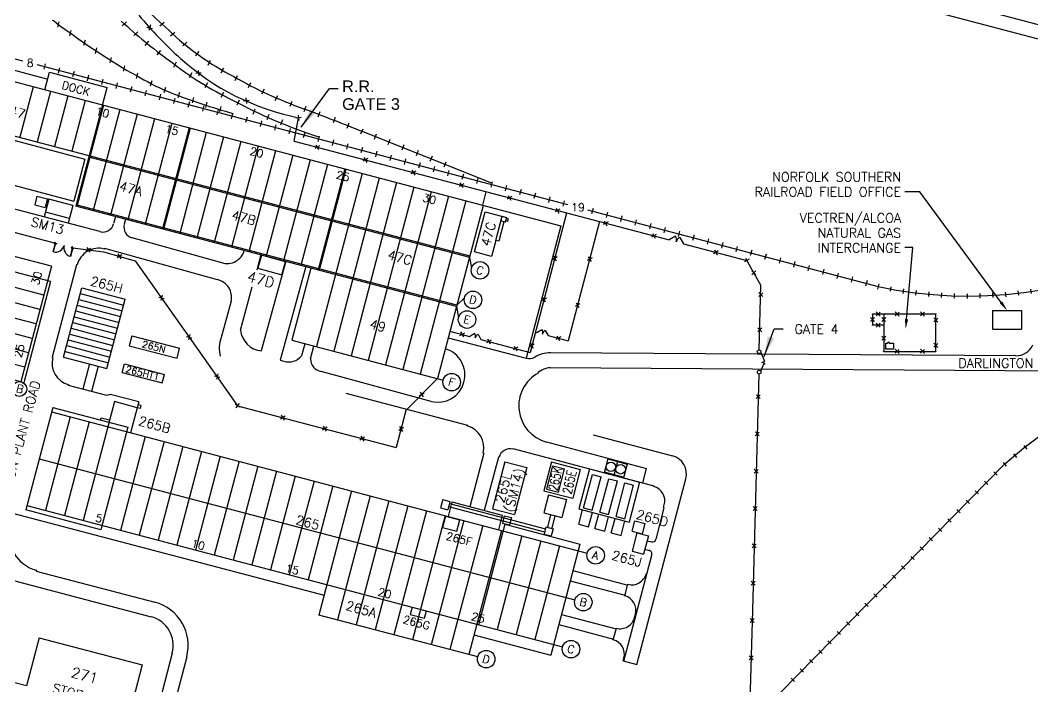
# Model space of a CAD drawing. Extents: x -16413 to 78405, y -232 to 83089.
# Drawn here: x 46664 to 62961, y 21894 to 32613 of the extents above; entities that cross this region are included whole.
import ezdxf
from ezdxf.enums import TextEntityAlignment as Align

# ---------------------------------------------------------------- set-up
doc = ezdxf.new("R2010")
doc.units = 0
doc.header["$LTSCALE"] = 350
doc.header["$MEASUREMENT"] = 0
for name, pattern in [('CV34', [1, 1]), ('CV44', [1, 1]), ('HIDDEN', [0.375, 0.25, -0.125])]:
    doc.linetypes.add(name, pattern=pattern)
doc.layers.get('0').update_dxf_attribs({"color": 3, "linetype": 'CONTINUOUS'})
doc.layers.add('BACKGROUND', color=7, linetype='CONTINUOUS')
doc.layers.add('FENCE', color=7, linetype='CONTINUOUS')
doc.styles.add('ARIAL', font='arial.ttf')
doc.styles.add('SIMPLEX', font='SIMPLEX')

# ---------------------------------------------------------------- blocks, each defined once
blk = doc.blocks.new('RR', base_point=(-429.5, 670.3))
blk.add_line((-429.5, 674.1), (-429.5, 666.6))

msp = doc.modelspace()

# ---------------------------------------------------------------- linework, layer by layer
at = {"layer": 'BACKGROUND'}
for p, q in [((56047, 34159), (63763, 32126)), ((57882, 33908), (63472, 32435)), ((44602, 32514), (46700, 31961)), ((47287, 32590), (47264, 32503)), ((47480, 32450), (47457, 32363)), ((48305, 32526), (48373, 32586)), ((48703, 32504), (48790, 32482)), ((48758, 32537), (48735, 32450)), ((48910, 32521), (48978, 32580)), ((47706, 32293), (47683, 32205)), ((48490, 32369), (48558, 32428)), ((48675, 32208), (48732, 32278)), ((49083, 32361), (49150, 32420)), ((47893, 32167), (47871, 32079)), ((48870, 32055), (48927, 32125)), ((49279, 32202), (49347, 32262)), ((49540, 32112), (49487, 32039)), ((48126, 32016), (48103, 31929)), ((49721, 31967), (49681, 31886)), ((45895, 31801), (55367, 29305)), ((46408, 31851), (47105, 31668)), ((46933, 31899), (55471, 29650)), ((47065, 31911), (47042, 31824)), ((47297, 31850), (47274, 31763)), ((47529, 31789), (47506, 31702)), ((48341, 31882), (48318, 31795)), ((49173, 31937), (49132, 31856)), ((49528, 31807), (49540, 31717)), ((49933, 31843), (49893, 31762)), ((47059, 31494), (47133, 31776)), ((47133, 31776), (48062, 31532)), ((47762, 31728), (47739, 31641)), ((47994, 31666), (47971, 31579)), ((48553, 31762), (48530, 31675)), ((48779, 31639), (48756, 31551)), ((49425, 31765), (49384, 31685)), ((49578, 31768), (49489, 31756)), ((50155, 31720), (50115, 31639)), ((46873, 31543), (46659, 30731)), ((47152, 31469), (46938, 30657)), ((47987, 31249), (48062, 31532)), ((48226, 31605), (48203, 31518)), ((48458, 31544), (48435, 31457)), ((48690, 31483), (48667, 31396)), ((48999, 31534), (48976, 31447)), ((49677, 31607), (49637, 31527)), ((50372, 31608), (50333, 31527)), ((50588, 31503), (50548, 31422)), ((51186, 30896), (51644, 31515)), ((51644, 31515), (51780, 31515)), ((47430, 31396), (47216, 30584)), ((47709, 31323), (47495, 30510)), ((48922, 31422), (48899, 31335)), ((49154, 31361), (49131, 31274)), ((49225, 31453), (49202, 31365)), ((49386, 31300), (49363, 31212)), ((49452, 31371), (49429, 31284)), ((49668, 31295), (49645, 31208)), ((49934, 31452), (49893, 31372)), ((50190, 31330), (50150, 31249)), ((50346, 31324), (50257, 31312)), ((50296, 31363), (50308, 31273)), ((50804, 31398), (50764, 31317)), ((51035, 31308), (51003, 31224)), ((47987, 31249), (47559, 29625)), ((48004, 31245), (47576, 29620)), ((48266, 31176), (47838, 29551)), ((49618, 31238), (49595, 31151)), ((49850, 31177), (49827, 31090)), ((49894, 31225), (49871, 31138)), ((50439, 31181), (50407, 31097)), ((51260, 31225), (51229, 31141)), ((51485, 31142), (51454, 31057)), ((45681, 30988), (53900, 28823)), ((48544, 31103), (48116, 29478)), ((48823, 31029), (48395, 29405)), ((50082, 31116), (50059, 31029)), ((50082, 31116), (50059, 31029)), ((50314, 31055), (50291, 30968)), ((50314, 31055), (50291, 30968)), ((50546, 30994), (50524, 30907)), ((50546, 30994), (50524, 30907)), ((50663, 31095), (50631, 31011)), ((50887, 31009), (50855, 30925)), ((51073, 30669), (51144, 31044)), ((51187, 31050), (51098, 31038)), ((51137, 31088), (51148, 30999)), ((51734, 31048), (51699, 30965)), ((49101, 30956), (48673, 29331)), ((49380, 30882), (48951, 29258)), ((49396, 30878), (48968, 29253)), ((49658, 30809), (49230, 29184)), ((50779, 30933), (50756, 30846)), ((50779, 30933), (50756, 30846)), ((51011, 30871), (50988, 30784)), ((51011, 30871), (50988, 30784)), ((51243, 30810), (51220, 30723)), ((51243, 30810), (51220, 30723)), ((51955, 30956), (51921, 30873)), ((52177, 30864), (52142, 30781)), ((54254, 29995), (52181, 30818)), ((46333, 30742), (47702, 30381)), ((49937, 30736), (49508, 29111)), ((50215, 30662), (49787, 29038)), ((51475, 30749), (51452, 30662)), ((51707, 30688), (51684, 30601)), ((52390, 30779), (52358, 30695)), ((52614, 30695), (52583, 30610)), ((50494, 30589), (50065, 28964)), ((50772, 30515), (50344, 28891)), ((51483, 30594), (51405, 30549)), ((51421, 30610), (51466, 30532)), ((51939, 30627), (51916, 30540)), ((52171, 30566), (52148, 30479)), ((52403, 30505), (52380, 30417)), ((52839, 30610), (52807, 30526)), ((53071, 30517), (53037, 30434)), ((47702, 30381), (47524, 29706)), ((47784, 30412), (53895, 28802)), ((51051, 30442), (50622, 28818)), ((51329, 30369), (50901, 28744)), ((52256, 30390), (52178, 30345)), ((52195, 30406), (52240, 30328)), ((52635, 30443), (52612, 30356)), ((52867, 30382), (52844, 30295)), ((53099, 30321), (53076, 30234)), ((53293, 30425), (53258, 30342)), ((53514, 30333), (53480, 30250)), ((51608, 30295), (51179, 28671)), ((51886, 30222), (51458, 28597)), ((51903, 30218), (51475, 28593)), ((53030, 30186), (52952, 30141)), ((52969, 30203), (53013, 30124)), ((53331, 30260), (53308, 30173)), ((53563, 30199), (53541, 30112)), ((46155, 30067), (47524, 29706)), ((52165, 30149), (51431, 27364)), ((52443, 30075), (51709, 27290)), ((52722, 30002), (51988, 27217)), ((53742, 29999), (53787, 29921)), ((53796, 30138), (53773, 30051)), ((54028, 30076), (54005, 29989)), ((54260, 30015), (54237, 29928)), ((53000, 29928), (52266, 27143)), ((53278, 29855), (52545, 27070)), ((53804, 29982), (53726, 29937)), ((54160, 29856), (54102, 29638)), ((54492, 29954), (54469, 29867)), ((54724, 29893), (54701, 29806)), ((54956, 29832), (54933, 29745)), ((61142, 29856), (60900, 29856)), ((62451, 28076), (61142, 29856)), ((46933, 29783), (46896, 29643)), ((46933, 29783), (47100, 29739)), ((47126, 29734), (47051, 29450)), ((47100, 29739), (47063, 29599)), ((47512, 29632), (47126, 29734)), ((53557, 29782), (52823, 26997)), ((53835, 29708), (53102, 26923)), ((54577, 29778), (54499, 29734)), ((54516, 29795), (54561, 29717)), ((55188, 29771), (55165, 29684)), ((55420, 29710), (55397, 29622)), ((47947, 29213), (46409, 29618)), ((46896, 29643), (47063, 29599)), ((47457, 29423), (47071, 29525)), ((47512, 29632), (47437, 29348)), ((53686, 28010), (47559, 29625)), ((53691, 28031), (47581, 29641)), ((54114, 29635), (53380, 26850)), ((53978, 28886), (54149, 29533)), ((54149, 29533), (54490, 29443)), ((55351, 29574), (55273, 29530)), ((55290, 29591), (55334, 29513)), ((55794, 29565), (60474, 28331)), ((55884, 29587), (55861, 29500)), ((56116, 29526), (56093, 29439)), ((48197, 29457), (48167, 29342)), ((48360, 29414), (48338, 29331)), ((54319, 29073), (54422, 29461)), ((54447, 29373), (54365, 29061)), ((54401, 29385), (54422, 29461)), ((54470, 29367), (54401, 29385)), ((54422, 29461), (54490, 29443)), ((54470, 29367), (54447, 29373)), ((54490, 29443), (54470, 29367)), ((54474, 29385), (54470, 29367)), ((54506, 29376), (54474, 29385)), ((54490, 29443), (54486, 29430)), ((54486, 29430), (54518, 29421)), ((54518, 29421), (54506, 29376)), ((56125, 29370), (56046, 29326)), ((56063, 29387), (56108, 29309)), ((56348, 29465), (56325, 29378)), ((56580, 29404), (56558, 29317)), ((56813, 29343), (56790, 29256)), ((55367, 29305), (54807, 27177)), ((56840, 29185), (56885, 29107)), ((57045, 29281), (57022, 29194)), ((57277, 29220), (57254, 29133)), ((47164, 28656), (45712, 29039)), ((49907, 28714), (48464, 29112)), ((54319, 29073), (54251, 28814)), ((54365, 29061), (54319, 29073)), ((56902, 29169), (56823, 29124)), ((57211, 29139), (57107, 29079)), ((57279, 29121), (57339, 29018)), ((57509, 29159), (57486, 29072)), ((57741, 29098), (57718, 29011)), ((57973, 29037), (57950, 28950)), ((48022, 28945), (48019, 28934)), ((48022, 28945), (49834, 28442)), ((54251, 28814), (53978, 28886)), ((57899, 28903), (57821, 28859)), ((57838, 28920), (57882, 28842)), ((58205, 28976), (58182, 28889)), ((58437, 28914), (58414, 28827)), ((58669, 28853), (58646, 28766)), ((61033, 28956), (60900, 28956)), ((60930, 27807), (61033, 28956)), ((47150, 28412), (45650, 28807)), ((50475, 28600), (50542, 28846)), ((50545, 28833), (50488, 28624)), ((50937, 28738), (50544, 27296)), ((50931, 28728), (50545, 28833)), ((50874, 28519), (50931, 28728)), ((53895, 28802), (53928, 28625)), ((55306, 28806), (55228, 28762)), ((55245, 28823), (55290, 28745)), ((55867, 28793), (55789, 28748)), ((55806, 28809), (55851, 28731)), ((58397, 28772), (58319, 28727)), ((58336, 28789), (58381, 28711)), ((58901, 28792), (58878, 28705)), ((59133, 28731), (59110, 28644)), ((47042, 28192), (45589, 28575)), ((47164, 28656), (46675, 26800)), ((47568, 28680), (47176, 27194)), ((47579, 28677), (47568, 28680)), ((50488, 28624), (50874, 28519)), ((51259, 28652), (50848, 27144)), ((51342, 28628), (51036, 27468)), ((58504, 28582), (58440, 28519)), ((58441, 28583), (58503, 28518)), ((59365, 28670), (59342, 28583)), ((59597, 28609), (59575, 28522)), ((59830, 28548), (59807, 28461)), ((47150, 28412), (46719, 26780)), ((60062, 28486), (60039, 28399)), ((60294, 28425), (60271, 28338)), ((60486, 28375), (60463, 28288)), ((46981, 27960), (46052, 28205)), ((47362, 27195), (47656, 28309)), ((47631, 28216), (48328, 28032)), ((47656, 28309), (48352, 28125)), ((50210, 27628), (50399, 28323)), ((58615, 28231), (58550, 28169)), ((58551, 28232), (58614, 28168)), ((47607, 28123), (48303, 27940)), ((48059, 27011), (48352, 28125)), ((50057, 28093), (49898, 27511)), ((53816, 28150), (53691, 28031)), ((55132, 28146), (55054, 28101)), ((55071, 28162), (55115, 28084)), ((55673, 28054), (55594, 28009)), ((55611, 28070), (55656, 27992)), ((46920, 27728), (45991, 27973)), ((47558, 27937), (48254, 27754)), ((47582, 28030), (48279, 27847)), ((53686, 28010), (53719, 27833)), ((60382, 27886), (60382, 27710)), ((60560, 27888), (60384, 27888)), ((60504, 27920), (60440, 27857)), ((60441, 27921), (60503, 27856)), ((60562, 27886), (60562, 27710)), ((61400, 27888), (60564, 27888)), ((60810, 27920), (60746, 27857)), ((60747, 27921), (60809, 27856)), ((61218, 27920), (61154, 27857)), ((61155, 27921), (61217, 27856)), ((61402, 27290), (61402, 27886)), ((62313, 27945), (62781, 27945)), ((62313, 27945), (62313, 27645)), ((62781, 27945), (62781, 27645)), ((46858, 27496), (45930, 27741)), ((47509, 27752), (48205, 27568)), ((47534, 27845), (48230, 27661)), ((60414, 27830), (60350, 27767)), ((60351, 27831), (60413, 27766)), ((60560, 27708), (60384, 27708)), ((60504, 27740), (60440, 27677)), ((60441, 27741), (60503, 27676)), ((60594, 27830), (60530, 27767)), ((60531, 27831), (60593, 27766)), ((60562, 27706), (60562, 27290)), ((61434, 27824), (61370, 27761)), ((61371, 27825), (61433, 27760)), ((47460, 27566), (48156, 27383)), ((47485, 27659), (48181, 27475)), ((53812, 27583), (53734, 27539)), ((53751, 27600), (53796, 27522)), ((53894, 27529), (53977, 27578)), ((54032, 27563), (54080, 27480)), ((54955, 27597), (54978, 27591)), ((54978, 27591), (55061, 27640)), ((55115, 27625), (55163, 27542)), ((58600, 27667), (58536, 27605)), ((58537, 27668), (58599, 27604)), ((58636, 27205), (58799, 27652)), ((58799, 27652), (58943, 27652)), ((62313, 27645), (62781, 27645)), ((46797, 27264), (45869, 27509)), ((47411, 27380), (48107, 27197)), ((47436, 27473), (48132, 27290)), ((48461, 27538), (48419, 27376)), ((48461, 27538), (49229, 27340)), ((51036, 27468), (53472, 26826)), ((51242, 27411), (51189, 27218)), ((53553, 27507), (54807, 27177)), ((54245, 27470), (54167, 27426)), ((54184, 27487), (54228, 27409)), ((54936, 27402), (54858, 27357)), ((54875, 27419), (54919, 27340)), ((55363, 27523), (55285, 27478)), ((55301, 27540), (55346, 27462)), ((60594, 27530), (60530, 27467)), ((60531, 27531), (60593, 27466)), ((60598, 27324), (60598, 27420)), ((60598, 27420), (60616, 27420)), ((60616, 27420), (60647, 27439)), ((60652, 27420), (60718, 27420)), ((60718, 27420), (60718, 27324)), ((61434, 27416), (61370, 27353)), ((61371, 27417), (61433, 27352)), ((46736, 27032), (45808, 27276)), ((47387, 27288), (48083, 27104)), ((48419, 27376), (49187, 27177)), ((49187, 27177), (49229, 27340)), ((51336, 27170), (51391, 27371)), ((54675, 27356), (54597, 27311)), ((54614, 27373), (54659, 27295)), ((62687, 27216), (55196, 27264)), ((58584, 27268), (58643, 27129)), ((60564, 27288), (61400, 27288)), ((60718, 27324), (60598, 27324)), ((60810, 27320), (60746, 27257)), ((60747, 27321), (60809, 27256)), ((61218, 27320), (61154, 27257)), ((61155, 27321), (61217, 27256)), ((47188, 27191), (47176, 27194)), ((47362, 27195), (48059, 27011)), ((47780, 27085), (47673, 26678)), ((48306, 26946), (48343, 27085)), ((48343, 27085), (48983, 26918)), ((50848, 27144), (50904, 27129)), ((58585, 26967), (58640, 27097)), ((46675, 26800), (45747, 27044)), ((47919, 27048), (47812, 26642)), ((48306, 26946), (48946, 26779)), ((48946, 26779), (48983, 26918)), ((53278, 26482), (51509, 26964)), ((55059, 26983), (54996, 26948)), ((54996, 26948), (55002, 26938)), ((67677, 26944), (55194, 27024)), ((47444, 26751), (47441, 26740)), ((48056, 26578), (47441, 26740)), ((48110, 26596), (48056, 26578)), ((48571, 26475), (48113, 26596)), ((51905, 26618), (53863, 26102)), ((58576, 26590), (58511, 26528)), ((58513, 26591), (58575, 26527)), ((48179, 26479), (47675, 24568)), ((48546, 26382), (48179, 26479)), ((48571, 26475), (48546, 26382)), ((48605, 26416), (48559, 26429)), ((48605, 26416), (48593, 26370)), ((47186, 26385), (46752, 24737)), ((47186, 26385), (48393, 26067)), ((48546, 26382), (48440, 25980)), ((48593, 26370), (48546, 26382)), ((47469, 26236), (47072, 24727)), ((47771, 26156), (47374, 24648)), ((47956, 26182), (47967, 26221)), ((47967, 26221), (48101, 26185)), ((53859, 26091), (53863, 26102)), ((48393, 26067), (47959, 24419)), ((48676, 25918), (48279, 24409)), ((55885, 25943), (57163, 25606)), ((58559, 25990), (58495, 25928)), ((58496, 25991), (58558, 25927)), ((48978, 25838), (48580, 24330)), ((49280, 25759), (48882, 24250)), ((55135, 25830), (56744, 25406)), ((49581, 25679), (49184, 24171)), ((49883, 25600), (49486, 24091)), ((54127, 25648), (53901, 24789)), ((54113, 25652), (54127, 25648)), ((54360, 25588), (54133, 24728)), ((54371, 25585), (54360, 25588)), ((54594, 25724), (54591, 25713)), ((54594, 25724), (56863, 25127)), ((46969, 25561), (55591, 23289)), ((50185, 25520), (49787, 24012)), ((50487, 25441), (50089, 23932)), ((54464, 25513), (54265, 24755)), ((54464, 25513), (54820, 25420)), ((55214, 25510), (55092, 25046)), ((55141, 25073), (55237, 25445)), ((55214, 25510), (55678, 25388)), ((55237, 25445), (55423, 25397)), ((56120, 25557), (56061, 25334)), ((56120, 25557), (56433, 25474)), ((56277, 25516), (56218, 25292)), ((56433, 25474), (56375, 25251)), ((62509, 25472), (56578, 19440)), ((50788, 25361), (50391, 23853)), ((51090, 25282), (50692, 23773)), ((54820, 25420), (54620, 24662)), ((55327, 25025), (55423, 25397)), ((55678, 25388), (55556, 24924)), ((55825, 25396), (55656, 24755)), ((55732, 24769), (55875, 25308)), ((55825, 25396), (56634, 25183)), ((55872, 24732), (56014, 25272)), ((55875, 25308), (56014, 25272)), ((56065, 25348), (56378, 25266)), ((56683, 25174), (56744, 25406)), ((58543, 25390), (58478, 25328)), ((58479, 25391), (58542, 25327)), ((51392, 25202), (50994, 23694)), ((51693, 25123), (51296, 23614)), ((55994, 24700), (56136, 25240)), ((56133, 24663), (56275, 25203)), ((56136, 25240), (56275, 25203)), ((56255, 24631), (56397, 25171)), ((56394, 24594), (56536, 25134)), ((56397, 25171), (56536, 25134)), ((56634, 25183), (56465, 24542)), ((56589, 22251), (57377, 25239)), ((56860, 25115), (56863, 25127)), ((51995, 25043), (51469, 23047)), ((52297, 24964), (51771, 22968)), ((55168, 24980), (55091, 24690)), ((55092, 25046), (55556, 24924)), ((55141, 25073), (55327, 25025)), ((55168, 24980), (55458, 24903)), ((46770, 24807), (55392, 22535)), ((52598, 24884), (52072, 22888)), ((52900, 24805), (52374, 22809)), ((53464, 24904), (53429, 24771)), ((53464, 24904), (53580, 24874)), ((53580, 24874), (53545, 24740)), ((53611, 24866), (53550, 24633)), ((53559, 24792), (55104, 24385)), ((53571, 24839), (55116, 24432)), ((53611, 24866), (54423, 24652)), ((55458, 24903), (55381, 24613)), ((57019, 24775), (57031, 24822)), ((57019, 24775), (57030, 24772)), ((58526, 24790), (58461, 24728)), ((58463, 24791), (58525, 24727)), ((46537, 24686), (51553, 23364)), ((47959, 24419), (46752, 24737)), ((53202, 24725), (52676, 22729)), ((53504, 24646), (52978, 22650)), ((53429, 24771), (53545, 24740)), ((53507, 24639), (53459, 24457)), ((53507, 24639), (53740, 24578)), ((54265, 24755), (54620, 24662)), ((54423, 24652), (54362, 24419)), ((54454, 24643), (54424, 24527)), ((54454, 24643), (54570, 24613)), ((54570, 24613), (54540, 24497)), ((55091, 24690), (55381, 24613)), ((55201, 24661), (55149, 24460)), ((55271, 24642), (55218, 24442)), ((55653, 24507), (55714, 24739)), ((55656, 24755), (56465, 24542)), ((55732, 24769), (55872, 24732)), ((55812, 24466), (55873, 24698)), ((55914, 24439), (55975, 24671)), ((55994, 24700), (56133, 24663)), ((56073, 24397), (56134, 24629)), ((56255, 24631), (56394, 24594)), ((56897, 24267), (57030, 24772)), ((53805, 24566), (53279, 22570)), ((53459, 24457), (53692, 24396)), ((54107, 24487), (53581, 22491)), ((53692, 24396), (53740, 24578)), ((54466, 24506), (54040, 22891)), ((54424, 24527), (54540, 24497)), ((54466, 24506), (55672, 24188)), ((55125, 24467), (55095, 24350)), ((55125, 24467), (55241, 24436)), ((55653, 24507), (55812, 24466)), ((56175, 24370), (56237, 24602)), ((56334, 24328), (56395, 24560)), ((56514, 24398), (56557, 24560)), ((56557, 24560), (56720, 24517)), ((56677, 24355), (56720, 24517)), ((54409, 24407), (54011, 22899)), ((54739, 24320), (54342, 22812)), ((55095, 24350), (55211, 24320)), ((55241, 24436), (55211, 24320)), ((55914, 24439), (56073, 24397)), ((56175, 24370), (56334, 24328)), ((56588, 24367), (56511, 24075)), ((56514, 24398), (56677, 24355)), ((56588, 24367), (56774, 24319)), ((56774, 24319), (56697, 24026)), ((55041, 24241), (54644, 22732)), ((55343, 24161), (54945, 22653)), ((55672, 24188), (55202, 22403)), ((58509, 24190), (58445, 24128)), ((58446, 24191), (58508, 24127)), ((56380, 22306), (56830, 24011)), ((56511, 24075), (56697, 24026)), ((46924, 23767), (46921, 23755)), ((46921, 23755), (48830, 23253)), ((55560, 23761), (56442, 23529)), ((56738, 23712), (56750, 23709)), ((46454, 23630), (48769, 23020)), ((55517, 23599), (56399, 23367)), ((56396, 23355), (56445, 23541)), ((58493, 23590), (58428, 23528)), ((58429, 23591), (58492, 23527)), ((52970, 23173), (52940, 23056)), ((52970, 23173), (53203, 23112)), ((54028, 22373), (51469, 23047)), ((52940, 23056), (53172, 22995)), ((53172, 22995), (53203, 23112)), ((55374, 23056), (56256, 22823)), ((56552, 23006), (56567, 23062)), ((58476, 22990), (58412, 22928)), ((58413, 22991), (58475, 22927)), ((54011, 22899), (53883, 22411)), ((55331, 22893), (56213, 22661)), ((56210, 22649), (56259, 22835)), ((46967, 22682), (46763, 21908)), ((46967, 22682), (48627, 22245)), ((53966, 22728), (55202, 22403)), ((49111, 22434), (47943, 18001)), ((49343, 22373), (48183, 17967)), ((56369, 22309), (56381, 22356)), ((58460, 22390), (58395, 22328)), ((58396, 22391), (58459, 22327)), ((48627, 22245), (48260, 20853)), ((56369, 22309), (56589, 22251)), ((46763, 21908), (46433, 21995))]:
    msp.add_line(p, q, dxfattribs=at)
at = {"layer": 'BACKGROUND', "linetype": 'CV34'}
for p, q in [((51073, 30669), (57107, 29079)), ((55459, 29513), (54869, 27272)), ((55987, 29374), (55483, 27458)), ((57339, 29018), (58358, 28749)), ((58586, 28352), (58358, 28749)), ((58560, 27312), (58586, 28352)), ((53581, 27612), (53894, 27529)), ((54080, 27480), (54869, 27272)), ((55163, 27542), (55483, 27458)), ((58554, 26923), (58448, 23123)), ((58448, 23123), (58408, 21655))]:
    msp.add_line(p, q, dxfattribs=at)
at = {"layer": 'BACKGROUND', "linetype": 'CV44'}
msp.add_line((47168, 26315), (55789, 24043), dxfattribs=at)
at = {"layer": 'BACKGROUND', "linetype": 'Continuous'}
for p, q in [((56755, 24242), (56824, 24224)), ((56718, 24105), (56788, 24086))]:
    msp.add_line(p, q, dxfattribs=at)
at = {"layer": 'BACKGROUND'}
for centre, radius in [((54064, 28591), 141), ((53952, 28116), 141), ((53856, 27799), 141), ((60382, 27888), 2), ((60562, 27888), 2), ((61402, 27888), 2), ((60382, 27708), 2), ((60562, 27708), 2), ((58557, 27282), 30), ((60562, 27288), 2), ((61402, 27288), 2), ((53608, 26792), 141), ((58558, 26953), 30), ((46649, 26683), 119), ((56171, 25432), 76), ((56328, 25391), 76), ((55925, 24007), 141), ((55726, 23253), 141), ((55528, 22498), 141), ((54163, 22337), 141)]:
    msp.add_circle(centre, radius, dxfattribs=at)
for centre, radius, start, end in [((53494, 37588), 6788, 220.4818, 229.0901), ((42357, 25323), 8741, 56.0142, 56.4943), ((54167, 38981), 8675, 227.3522, 234.0088), ((53517, 36797), 6425, 219.6878, 228.3112), ((55907, 44254), 14545, 233.4412, 238.8163), ((52140, 35686), 4470, 226.2457, 242.8411), ((61918, 35062), 6884, 257.8959, 335.2376), ((52351, 36080), 5265, 231.4417, 244.4767), ((51942, 34999), 4034, 228.0269, 258.5911), ((87185, 101953), 80163, 241.04428, 241.40917), ((53494, 37588), 6788, 239.9967, 250.4614), ((51854, 38065), 7172, 244.9973, 247.2957), ((53245, 42227), 11553, 248.9006, 254.168), ((54167, 38981), 8675, 241.9096, 251.8936), ((31711, -20389), 55147, 68.2113, 69.2784), ((47993, 29387), 180, 255.2375, 345.2375), ((48512, 29285), 180, 165.2425, 254.6064), ((57107, 29079), 120, 345.2377, 30.2377), ((57339, 29018), 120, 120.2377, 165.2377), ((47927, 28586), 360, 75.2375, 165.2375), ((49994, 28987), 286, 252.4279, 345.0024), ((49779, 28161), 286, 346.215, 78.7895), ((50579, 27665), 371, 185.7893, 264.6867), ((53894, 27529), 96, 345.2375, 30.2453), ((54080, 27480), 96, 120.2384, 165.2411), ((54978, 27591), 96, 345.2375, 30.2453), ((55163, 27542), 96, 120.2384, 165.2411), ((50387, 27333), 520, 159.9788, 193.9106), ((60626, 27420), 26.6, 0, 42.2041), ((62689, 27516), 300, 269.635, 335.2802), ((50981, 27385), 268, 253.2585, 321.2124), ((53383, 26907), 438, 256.1479, 73.668), ((55194, 26784), 480, 89.5085, 121.2143), ((47536, 27099), 360, 165.2375, 255.2373), ((51539, 27165), 203, 178.6647, 261.5132), ((54855, 27360), 189, 255.2375, 298.4466), ((58603, 27163), 52.5, 266.7345, 336.7563), ((58604, 27058), 52.5, 21.5263, 94.2606), ((55288, 26410), 600, 118.4482, 255.2375), ((55194, 26784), 240, 89.8247, 123.9886), ((69964, 16763), 11464, 119.8118, 130.5618), ((53765, 25743), 360, 345.2616, 74.7731), ((54545, 25539), 180, 75.2375, 165.2375), ((57087, 25316), 300, 345.2375, 75.2375), ((56799, 24883), 240, 345.2375, 75.2375), ((47077, 24347), 600, 165.2375, 255.2375), ((56839, 24281), 59.5, 255.474, 345.474), ((56773, 24029), 59.5, 340.7315, 75.4797), ((56506, 23773), 240, 255.232, 345.2375), ((56335, 23123), 240, 345.2375, 75.2375), ((48647, 22556), 720, 345.2375, 75.2375), ((48647, 22556), 480, 345.2375, 75.2375), ((56320, 23067), 240, 255.2338, 345.2375), ((56149, 22417), 240, 345.2375, 75.2375)]:
    msp.add_arc(centre, radius, start, end, dxfattribs=at)
for p in [(57859, 28881), (58358, 28749)]:
    msp.add_point(p, dxfattribs=at)
for points in [[(51335, 31188), (51422, 31124), (51186, 30896)], [(62473, 28092), (62429, 28060), (62547, 27945)], [(60956, 27804), (60903, 27809), (60915, 27645)], [(58696, 27528), (58797, 27491), (58636, 27205)]]:
    msp.add_solid(points, dxfattribs=at)
at = {"layer": 'FENCE', "ltscale": 0.125}
for p, q in [((43802, 29932), (47231, 29028)), ((47509, 28955, -1), (48006, 28887, -2)), ((48006, 28887), (48515, 28745)), ((48515, 28745), (49384, 27515)), ((49384, 27515), (50162, 26414)), ((52872, 26337), (53379, 26849)), ((50162, 26414), (51566, 26043)), ((52872, 26337), (52715, 25741)), ((51566, 26043), (52715, 25741))]:
    msp.add_line(p, q, dxfattribs=at)
at = {"layer": 'FENCE'}
for p, q in [((47229, 29029, -1), (47192, 28890, -1)), ((47196, 28889, -1), (47233, 29028, -1)), ((47192, 28890, -1), (47196, 28889, -1)), ((47471, 28816, -1), (47507, 28955, -1)), ((47511, 28954, -1), (47475, 28815, -1)), ((47796, 28944, -2), (47719, 28897, -2)), ((47734, 28959, -2), (47781, 28882, -2)), ((48237, 28854), (48284, 28778)), ((47475, 28815, -1), (47471, 28816, -1)), ((48299, 28839), (48222, 28792)), ((48893, 28159), (48980, 28138)), ((48947, 28192), (48926, 28105)), ((49394, 27559), (49373, 27471)), ((49340, 27525), (49428, 27505)), ((49788, 26892), (49875, 26871)), ((49842, 26925), (49821, 26838)), ((53164, 26617), (53087, 26569)), ((53102, 26631), (53149, 26555)), ((50199, 26388), (50125, 26439)), ((50187, 26451), (50136, 26377)), ((50928, 26245), (50851, 26198)), ((50866, 26260), (50913, 26183)), ((51542, 26082), (51590, 26005)), ((52770, 26077), (52817, 26001)), ((51604, 26067), (51528, 26020)), ((52145, 25923), (52192, 25846)), ((52832, 26063), (52755, 26015)), ((52207, 25908), (52130, 25861))]:
    msp.add_line(p, q, dxfattribs=at)
at = {"layer": 'FENCE', "linetype": 'HIDDEN'}
for centre in [(47231, 29028, -1), (47509, 28955, -1)]:
    msp.add_circle(centre, 18, dxfattribs=at)
at = {"layer": 'FENCE'}
for centre in [(47231, 29028, -1), (47509, 28955, -1)]:
    msp.add_circle(centre, 2, dxfattribs=at)
for centre, start, end in [((47231, 29028, -1), 256.0008, 345.215), ((47509, 28955, -1), 165.2129, 254.4272)]:
    msp.add_arc(centre, 144, start, end, dxfattribs=at)

# ---------------------------------------------------------------- block references
at = {"layer": 'BACKGROUND', "zscale": 10}
for p, xscale, yscale, rotation in [((60677, 28291), 9.99999999999677, 10.00000000000035, 169.6145903370324), ((60880, 28257), 9.999999999997446, 10.00000000000104, 171.3332940407475), ((61085, 28229), 10.00000000000236, 9.999999999998753, 173.05199774445), ((61290, 28207), 9.99999999999709, 10.00000000000071, 174.7707014481416), ((61496, 28191), 10.00000000000206, 9.999999999998206, 176.4894051518473), ((61703, 28181), 10.00000000000042, 10.00000000000042, 178.2081088555655), ((61909, 28178), 10.00000000000282, 9.999999999999185, 179.9268125592631), ((62115, 28181), 9.999999999997398, 10.00000000000114, 181.6455162629562), ((62322, 28190), 10.00000000000026, 10.00000000000005, 183.3642199666704), ((62528, 28205), 10.00000000000318, 9.999999999999552, 185.0829236703685), ((62733, 28227), 10.0000000000009, 10.0000000000009, 186.8016273740767), ((62938, 28254), 9.999999999997568, 10.00000000000063, 188.5203310777813), ((62841, 25746), 10.00000000000221, 10.00000000000162, 38.4118203364157), ((62674, 25611), 10.00000000000295, 10.00000000000015, 39.48682033642888), ((62509, 25472), 10.00000000000295, 10.00000000000015, 39.48682033642888), ((62361, 25321), 9.999999999999238, 9.999999999996643, 45.48199774445121), ((62213, 25171), 9.999999999999238, 9.999999999996643, 45.48199774445121), ((62064, 25020), 9.999999999999238, 9.999999999996643, 45.48199774445121), ((61916, 24869), 9.999999999999238, 9.999999999996643, 45.48199774445121), ((61768, 24718), 9.999999999999238, 9.999999999996643, 45.48199774445121), ((61620, 24567), 9.999999999999238, 9.999999999996643, 45.48199774445121), ((61323, 24266), 9.999999999999238, 9.999999999996643, 45.48199774445121), ((61471, 24417), 9.999999999999238, 9.999999999996643, 45.48199774445121), ((61175, 24115), 9.999999999999238, 9.999999999996643, 45.48199774445121), ((61026, 23964), 9.999999999999238, 9.999999999996643, 45.48199774445121), ((60878, 23813), 9.999999999999238, 9.999999999996643, 45.48199774445121), ((60730, 23663), 9.999999999999238, 9.999999999996643, 45.48199774445121), ((60582, 23512), 9.999999999999238, 9.999999999996643, 45.48199774445121), ((60433, 23361), 9.999999999999238, 9.999999999996643, 45.48199774445121), ((60285, 23210), 9.999999999999238, 9.999999999996643, 45.48199774445121), ((60137, 23059), 9.999999999999238, 9.999999999996643, 45.48199774445121), ((59988, 22909), 9.999999999999238, 9.999999999996643, 45.48199774445121), ((59840, 22758), 9.999999999999238, 9.999999999996643, 45.48199774445121), ((59692, 22607), 9.999999999999238, 9.999999999996643, 45.48199774445121), ((59395, 22306), 9.999999999999238, 9.999999999996643, 45.48199774445121), ((59544, 22456), 9.999999999999238, 9.999999999996643, 45.48199774445121), ((59247, 22155), 9.999999999999238, 9.999999999996643, 45.48199774445121), ((59099, 22004), 9.999999999999238, 9.999999999996643, 45.48199774445121)]:
    msp.add_blockref('RR', p, dxfattribs=dict(at, xscale=xscale, yscale=yscale, rotation=rotation))

# ---------------------------------------------------------------- texts
at = {"layer": 'BACKGROUND', "style": 'SIMPLEX'}
for s, p in [('8', (46822, 31929)), ('19', (55641, 29605))]:
    msp.add_text(s, height=128, dxfattribs=at).set_placement(p, align=Align.MIDDLE)
for s, height, rotation, p in [('DOCK', 126.6, 344.75, (47545, 31454)), ('10', 127, 345.6577, (47973, 31070)), ('15', 127, 345.6577, (49088, 30787)), ('20', 127, 345.6577, (50453, 30426)), ('25', 127, 345.6577, (51843, 30046)), ('30', 127, 345.6577, (53235, 29677)), ('30', 127, 74.75, (46989, 28449)), ('25', 127, 74.75, (46708, 27282)), ('265N', 109.1, 345.6633, (48800, 27309)), ('265HT1', 109.1, 345.6633, (48618, 26886)), ('5', 127, 345.6577, (47915, 24542)), ('265', 150, 344.75, (51271, 24462)), ('265F', 127, 346.1442, (53713, 24210)), ('10', 127, 345.6577, (49512, 24116)), ('15', 127, 345.6577, (51027, 23718)), ('20', 127, 345.6577, (52515, 23338)), ('265A', 150, 344.75, (52132, 23068)), ('265G', 127, 345.2365, (53025, 22864)), ('25', 127, 345.6577, (54019, 22943)), ('271', 168.8, 344.75, (47678, 21994)), ('STORAGE', 150, 344.75, (47593, 21690))]:
    msp.add_text(s, height=height, rotation=rotation, dxfattribs=at).set_placement(p, align=Align.CENTER)
at = {"layer": 'BACKGROUND', "style": 'ARIAL'}
for s, p in [('R.R.', (51844, 31457)), ('GATE 3', (51844, 31172))]:
    msp.add_text(s, height=187.5, dxfattribs=at).set_placement(p)
at = {"layer": 'BACKGROUND', "style": 'SIMPLEX'}
for s, height, rotation, p in [('47', 150, 344.75, (46474, 31093)), ('47A', 150, 344.75, (48246, 29880)), ('47B', 150, 344.75, (50053, 29416)), ('SM13', 150, 344.75, (46823, 29308)), ('47C', 150, 344.75, (52566, 28775)), ('47D', 168.8, 344.75, (50302, 28419)), ('265H', 150, 345.2365, (47780, 28354)), ('49', 150, 344.75, (52277, 27661)), ('CARBON PLANT ROAD', 150, 74.75, (46427, 24727)), ('B', 127, 344.75, (46588, 26638)), ('265B', 150, 344.75, (48554, 26105)), ('265L', 150, 74.5127, (54448, 24837)), ('(SM14)', 150, 74.5127, (54594, 24687)), ('265D', 150, 344.75, (56567, 24601)), ('265J', 150, 344.75, (56173, 23944))]:
    msp.add_text(s, height=height, rotation=rotation, dxfattribs=at).set_placement(p)
for s, p in [('NORFOLK SOUTHERN', (60842, 30018)), ('RAILROAD FIELD OFFICE', (60842, 29778)), ('VECTREN/ALCOA', (60842, 29358)), ('NATURAL GAS', (60842, 29118)), ('INTERCHANGE', (60842, 28878)), ('GATE 4', (59834, 27570))]:
    msp.add_text(s, height=150, dxfattribs=at).set_placement(p, align=Align.RIGHT)
for s, height, rotation, p in [('47C', 150, 74.7439, (54200, 29174)), ('C', 128, 345, (54064, 28591)), ('D', 128, 345.4752, (53952, 28116)), ('E', 128, 345, (53856, 27799)), ('F', 128, 345, (53608, 26792)), ('A', 128, 345, (55925, 24007)), ('B', 128, 345, (55726, 23253)), ('C', 128, 345, (55528, 22498)), ('D', 128, 345, (54163, 22337))]:
    msp.add_text(s, height=height, rotation=rotation, dxfattribs=at).set_placement(p, align=Align.MIDDLE)
msp.add_text('DARLINGTON ROAD', height=150, dxfattribs=at).set_placement((62682, 27024), align=Align.CENTER)
for s, width, p, p2 in [('265K', 0.715842, (55310, 25035), (55393, 25405)), ('265E', 0.725648, (55536, 24984), (55618, 25353))]:
    msp.add_text(s, height=150, rotation=77.3605, dxfattribs=dict(at, width=width)).set_placement(p, p2, align=Align.FIT)

doc.saveas('drawing.dxf')
